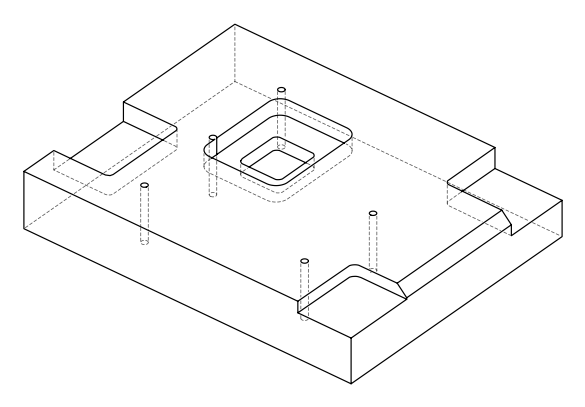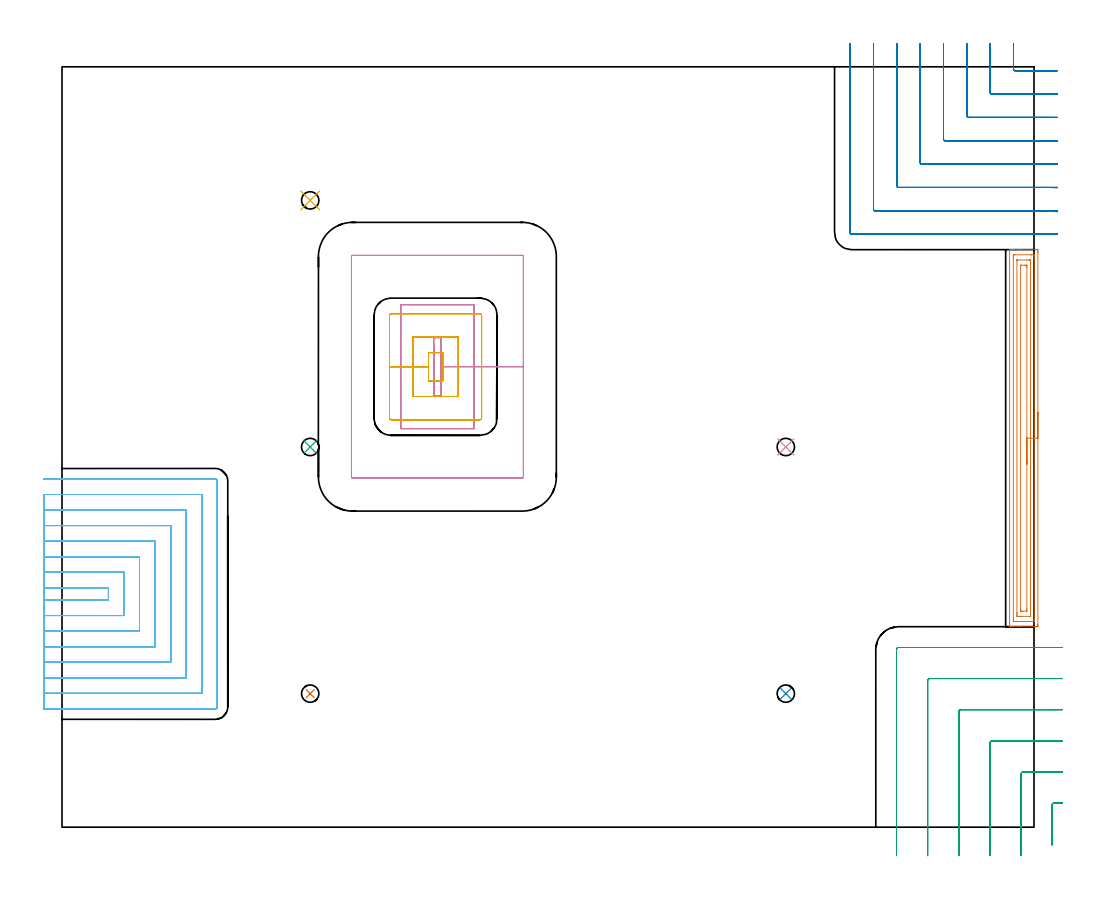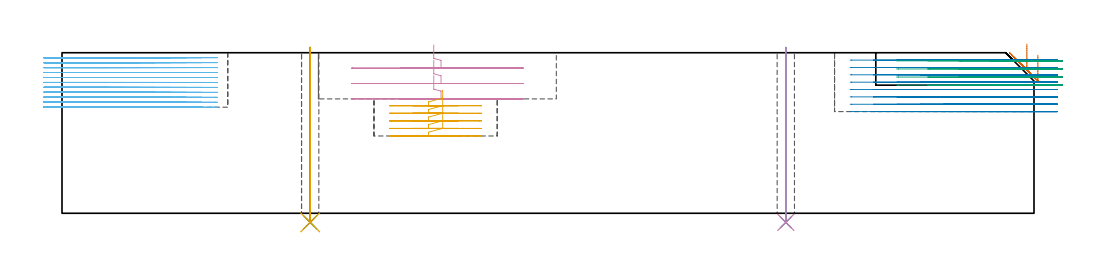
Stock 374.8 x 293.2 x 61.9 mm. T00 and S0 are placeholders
(PLAN: 11 operations, 6 tool changes, 70.6 min)
(1 AREA_MILL | FG_CHAMFER_SURFACE | UGT0205_001 | 4.91 min | 9370 mm3)
(2 MILL_CORNER_NOTCH_RECTANGULAR | CORNER_NOTCH_RECTANGULAR | NXT0201_011 | Follow Part, ap 3, ae 75% | 13.01 min | 122501 mm3)
(3 MILL_CORNER_NOTCH_RECTANGULAR_1 | CORNER_NOTCH_RECTANGULAR_1 | UGT0201_010 | Follow Part, ap 4, ae 75% | 4.52 min | 58378 mm3)
(4 MILL_RECTANGULAR_POCKET | POCKET_RECTANGULAR_STRAIGHT | UGT0201_109 | Follow Part, ap 6.35, ae 75% | 3.66 min | 179069 mm3)
(5 MILL_RECTANGULAR_POCKET_1 | POCKET_RECTANGULAR_STRAIGHT_1 | NXT0201_011 | Follow Part, ap 3, ae 75% | 3.28 min | 35394 mm3)
(6 MILL_SLOT | SLOT_PARTIAL_RECTANGULAR | NXT0201_009 | Follow Part, ap 2, ae 75% | 39.85 min | 129568 mm3)
(7 DRILL_THROUGH_HOLE_FROM_SOLID_MATERIAL | STEP1HOLE | UGT0301_462 | 0.27 min | 2167 mm3)
(8 DRILL_THROUGH_HOLE_FROM_SOLID_MATERIAL_1 | STEP1HOLE_1 | UGT0301_462 | 0.27 min | 2170 mm3)
(9 DRILL_THROUGH_HOLE_FROM_SOLID_MATERIAL_2 | STEP1HOLE_2 | UGT0301_462 | 0.27 min | 2170 mm3)
(10 DRILL_THROUGH_HOLE_FROM_SOLID_MATERIAL_3 | STEP1HOLE_3 | UGT0301_462 | 0.27 min | 2147 mm3)
(11 DRILL_THROUGH_HOLE_FROM_SOLID_MATERIAL_4 | STEP1HOLE_4 | UGT0301_462 | 0.27 min | 2179 mm3)
(TOOL UGT0205_001 | Chamfer Mill 20 x 3 x 45 deg. | D20 FL50 Z2)
(TOOL NXT0201_011 | ENDMILL 12mm [2P460-1200-NA 1630] | D12 FL38 Z6)
(TOOL UGT0201_010 | End Mill 16 mm | D16 FL22 Z2)
(TOOL UGT0201_109 | End Mill 25.4 mm | D25.4 FL25 Z2)
(TOOL NXT0201_009 | ENDMILL 8mm [2P460-0800-NA 1630] | D8 FL26 Z6)
(TOOL UGT0301_462 | Carbide Drill 6.7 mm | D6.7 PA118 FL63 Z2)
(OP 1 AREA_MILL)
G17 G21 G94 G90
T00 M6
G54
G17 G0 G90 X376.3 Y160. S1061 M3
G43 Z71.9 H0
Z61.
G94 G1 Y159.962 Z60.128 F250.
Y159.848 Z59.263
Y159.659 Z58.412
Y159.397 Z57.58
Y159.063 Z56.774
Y158.66 Z56.
Y158.192 Z55.264
Y157.66 Z54.572
Y157.071 Z53.929
Y156.428 Z53.34
Y155.736 Z52.808
Y155. Z52.34
Y154.226 Z51.937
Y153.42 Z51.603
Y152.588 Z51.341
Y151.737 Z51.152
Y150.872 Z51.038
Y150. Z51.
Y78.207
X376.299 Y77.877 Z51.001
X376.293 Y77.323 Z51.004
X376.291 Y77.307 Z51.005
X375.741 Y77.303 Z51.556
X375.164 Y77.3 Z52.132
X369.516 Z57.778
X368.89 Z58.407
X368.627 Z58.67
X366.849 Z60.446
X366.323 Z60.976
X365.96 Z61.339
X365.73 Z61.568
X365.432 Y77.307 Z61.859
X365.403 Y77.31 Z61.888
X365.4 Y77.432 Z61.9
Y222.568
X365.403 Y222.69 Z61.888
X365.432 Y222.693 Z61.859
X365.731 Y222.7 Z61.568
X366.323 Z60.976
X366.849 Z60.446
X368.89 Z58.407
X369.516 Z57.778
X375.165 Z52.132
X375.741 Y222.697 Z51.556
X376.291 Y222.693 Z51.005
X376.293 Y222.677 Z51.004
X376.299 Y222.123 Z51.001
X376.3 Y221.563 Z51.
Y150.
X374.886 Z52.414
Y80.548
X374.885 Y79.658 Z52.415
X374.883 Y79.626 Z52.417
X374.851 Y79.31 Z52.449
X374.318 Y79.301 Z52.982
X368.095 Y79.3 Z59.205
X367.738 Z59.562
X367.204 Y79.302 Z60.096
X366.849 Y79.31 Z60.451
X366.817 Y79.658 Z60.483
X366.815 Y79.691 Z60.485
X366.814 Y80.548 Z60.486
Y219.452
X366.816 Y220.342 Z60.484
X366.817 Y220.374 Z60.483
X366.849 Y220.69 Z60.451
X367.382 Y220.699 Z59.918
X373.605 Y220.7 Z53.695
X373.962 Z53.338
X374.496 Y220.698 Z52.804
X374.851 Y220.69 Z52.449
X374.883 Y220.342 Z52.417
X374.885 Y220.309 Z52.415
X374.886 Y219.452 Z52.414
Y150.
X373.472 Z53.828
X373.471 Y81.438 Z53.829
X373.47 Y81.339 Z53.83
X373.468 Y81.316 Z53.832
X373.466 Y81.311 Z53.834
X373.441 Y81.307 Z53.859
X373.349 Y81.303 Z53.951
X373.211 Y81.3 Z54.089
X373.073 Z54.227
X369.655 Z57.645
X368.765 Z58.535
X368.627 Y81.302 Z58.673
X368.489 Y81.306 Z58.811
X368.235 Y81.315 Z59.065
X368.233 Y81.438 Z59.067
X368.23 Y81.836 Z59.07
X368.229 Y82.329 Z59.071
X368.228 Y82.728 Z59.072
X368.229 Y218.562 Z59.071
X368.23 Y218.661 Z59.07
X368.232 Y218.684 Z59.068
X368.234 Y218.689 Z59.066
X368.259 Y218.693 Z59.041
X368.351 Y218.697 Z58.949
X368.489 Y218.7 Z58.811
X368.627 Z58.673
X372.046 Z55.254
X372.935 Z54.365
X373.073 Y218.698 Z54.227
X373.211 Y218.694 Z54.089
X373.465 Y218.685 Z53.835
X373.467 Y218.562 Z53.833
X373.47 Y218.164 Z53.83
X373.471 Y217.671 Z53.829
X373.472 Y217.272 Z53.828
Y150.
X372.057 Z55.243
Y84.11
X372.051 Y83.352 Z55.249
X372.047 Y83.31 Z55.253
X372.002 Y83.306 Z55.298
X371.901 Y83.302 Z55.399
X370.405 Y83.3 Z56.895
X369.965 Z57.335
X369.785 Y83.302 Z57.515
X369.696 Y83.305 Z57.604
X369.656 Y83.31 Z57.644
X369.65 Y83.335 Z57.65
X369.643 Y83.983 Z57.657
Y84.11
Y215.89
X369.649 Y216.648 Z57.651
X369.654 Y216.69 Z57.646
X369.698 Y216.694 Z57.602
X369.799 Y216.698 Z57.501
X371.295 Y216.7 Z56.005
X371.735 Z55.565
X371.915 Y216.698 Z55.385
X372.004 Y216.695 Z55.296
X372.044 Y216.69 Z55.256
X372.05 Y216.665 Z55.25
X372.057 Y216.017 Z55.243
Y215.89
Y150.
Y149.128 Z55.281
Y148.264 Z55.395
Y147.412 Z55.583
Y146.58 Z55.846
Y145.774 Z56.18
Y145. Z56.582
Y144.264 Z57.051
Y143.572 Z57.582
Y142.929 Z58.172
Y142.34 Z58.815
Y141.808 Z59.507
Y141.34 Z60.243
Y140.937 Z61.016
Y140.603 Z61.822
Y140.341 Z62.654
Y140.152 Z63.506
Y140.038 Z64.371
Y140. Z65.243
G0 Z71.9
M5
M2
(OP 2 MILL_CORNER_NOTCH_RECTANGULAR)
G17 G21 G94 G90
T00 M6
G54
G17 G0 G90 X366.9 Y302.2 S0 M3
G43 Z71.9 H1
Z59.062
G94 G1 Y299.2 F250.
Y292.295 F500.
G3 X367.495 Y291.7 R0.6
G1 X379.628
G2 X380.8 Y291.689 R63.
G1 X383.799 Y291.633 F250.
G0 Z71.9
X357.9 Y302.2
Z59.062
G1 Y299.2
Y283.295 F500.
G3 X358.495 Y282.7 R0.6
G1 X379.628
G2 X380.8 Y282.687 R54.
G1 X383.799 Y282.622 F250.
G0 Z71.9
X348.9 Y302.2
Z59.062
G1 Y299.2
Y274.296 F500.
G3 X349.496 Y273.7 R0.6
G1 X379.628
G2 X380.8 Y273.685 R45.
G1 X383.799 Y273.607 F250.
G0 Z71.9
X339.9 Y302.2
Z59.062
G1 Y299.2
Y265.296 F500.
G3 X340.496 Y264.7 R0.6
G1 X379.628
G2 X380.8 Y264.681 R36.
G1 X383.798 Y264.583 F250.
G0 Z71.9
X330.9 Y302.2
Z59.062
G1 Y299.2
Y256.296 F500.
G3 X331.496 Y255.7 R0.6
G1 X379.628
G2 X380.8 Y255.675 R27.
G1 X383.797 Y255.544 F250.
G0 Z71.9
X321.9 Y302.2
Z59.062
G1 Y299.2
Y247.296 F500.
G3 X322.496 Y246.7 R0.6
G1 X379.628
G2 X380.8 Y246.662 R18.
G1 X383.794 Y246.466 F250.
G0 Z71.9
X312.9 Y302.2
Z59.062
G1 Y299.2
Y238.296 F500.
G3 X313.496 Y237.7 R0.6
G1 X379.628
G2 X380.8 Y237.623 R9.
G1 X383.774 Y237.233 F250.
G0 Z71.9
X303.9 Y302.2
Z59.062
G1 Y299.2
Y229.297 F500.
G3 X304.497 Y228.7 R0.6
G1 X379.628
X382.628 F250.
G0 Z71.9
X366.9 Y302.2
Z56.225
G1 Y299.2
Y292.295 F500.
G3 X367.495 Y291.7 R0.6
G1 X380.8
X383.8 Y291.699 F250.
G0 Z71.9
X357.9 Y302.2
Z56.225
G1 Y299.2
Y283.295 F500.
G3 X358.495 Y282.7 R0.6
G1 X367.495
X380.8
X383.8 Y282.698 F250.
G0 Z71.9
X348.9 Y302.2
Z56.225
G1 Y299.2
Y274.296 F500.
G3 X349.496 Y273.7 R0.6
G1 X358.495
X380.8
X383.8 Y273.698 F250.
G0 Z71.9
X339.9 Y302.2
Z56.225
G1 Y299.2
Y265.296 F500.
G3 X340.496 Y264.7 R0.6
G1 X349.496
X380.8
X383.8 Y264.698 F250.
G0 Z71.9
X330.9 Y302.2
Z56.225
G1 Y299.2
Y256.296 F500.
G3 X331.496 Y255.7 R0.6
G1 X340.496
X380.8
X383.8 Y255.697 F250.
G0 Z71.9
X321.9 Y302.2
Z56.225
G1 Y299.2
Y247.296 F500.
G3 X322.496 Y246.7 R0.6
G1 X331.496
X380.8
X383.8 Y246.695 F250.
G0 Z71.9
X312.9 Y302.2
Z56.225
G1 Y299.2
Y238.296 F500.
G3 X313.496 Y237.7 R0.6
G1 X322.496
X380.8
X383.8 Y237.691 F250.
G0 Z71.9
X303.9 Y302.2
Z56.225
G1 Y299.2
Y229.297 F500.
G3 X304.497 Y228.7 R0.6
G1 X380.772
X383.772 F250.
G0 Z71.9
X366.9 Y302.2
Z53.387
G1 Y299.2
Y292.295 F500.
G3 X367.495 Y291.7 R0.6
G1 X380.8
X383.8 F250.
G0 Z71.9
X357.9 Y302.2
Z53.387
G1 Y299.2
Y283.295 F500.
G3 X358.495 Y282.7 R0.6
G1 X380.8
X383.8 F250.
G0 Z71.9
X348.9 Y302.2
Z53.387
G1 Y299.2
Y274.296 F500.
G3 X349.496 Y273.7 R0.6
G1 X380.8
X383.8 F250.
G0 Z71.9
X339.9 Y302.2
Z53.387
G1 Y299.2
Y265.296 F500.
G3 X340.496 Y264.7 R0.6
G1 X380.8
X383.8 F250.
G0 Z71.9
X330.9 Y302.2
Z53.387
G1 Y299.2
Y256.296 F500.
G3 X331.496 Y255.7 R0.6
G1 X380.8
X383.8 F250.
G0 Z71.9
X321.9 Y302.2
Z53.387
G1 Y299.2
Y247.296 F500.
G3 X322.496 Y246.7 R0.6
G1 X380.8
X383.8 F250.
G0 Z71.9
X312.9 Y302.2
Z53.387
G1 Y299.2
Y238.296 F500.
G3 X313.496 Y237.7 R0.6
G1 X380.8
X383.8 F250.
G0 Z71.9
X303.9 Y302.2
Z53.387
G1 Y299.2
Y229.297 F500.
G3 X304.497 Y228.7 R0.6
G1 X380.8
X383.8 F250.
G0 Z71.9
X366.9 Y302.2
Z50.55
G1 Y299.2
Y292.295 F500.
G3 X367.495 Y291.7 R0.6
G1 X380.8
X383.8 F250.
G0 Z71.9
X357.9 Y302.2
Z50.55
G1 Y299.2
Y283.295 F500.
G3 X358.495 Y282.7 R0.6
G1 X380.8
X383.8 F250.
G0 Z71.9
X348.9 Y302.2
Z50.55
G1 Y299.2
Y274.296 F500.
G3 X349.496 Y273.7 R0.6
G1 X380.8
X383.8 F250.
G0 Z71.9
X339.9 Y302.2
Z50.55
G1 Y299.2
Y265.296 F500.
G3 X340.496 Y264.7 R0.6
G1 X380.8
X383.8 F250.
G0 Z71.9
X330.9 Y302.2
Z50.55
G1 Y299.2
Y256.296 F500.
G3 X331.496 Y255.7 R0.6
G1 X380.8
X383.8 F250.
G0 Z71.9
X321.9 Y302.2
Z50.55
G1 Y299.2
Y247.296 F500.
G3 X322.496 Y246.7 R0.6
G1 X380.8
X383.8 F250.
G0 Z71.9
X312.9 Y302.2
Z50.55
G1 Y299.2
Y238.296 F500.
G3 X313.496 Y237.7 R0.6
G1 X380.8
X383.8 F250.
G0 Z71.9
X303.9 Y302.2
Z50.55
G1 Y299.2
Y229.297 F500.
G3 X304.497 Y228.7 R0.6
G1 X380.8
X383.8 F250.
G0 Z71.9
X366.9 Y302.2
Z47.712
G1 Y299.2
Y292.295 F500.
G3 X367.495 Y291.7 R0.6
G1 X380.8
X383.8 F250.
G0 Z71.9
X357.9 Y302.2
Z47.712
G1 Y299.2
Y283.295 F500.
G3 X358.495 Y282.7 R0.6
G1 X380.8
X383.8 F250.
G0 Z71.9
X348.9 Y302.2
Z47.712
G1 Y299.2
Y274.296 F500.
G3 X349.496 Y273.7 R0.6
G1 X380.8
X383.8 F250.
G0 Z71.9
X339.9 Y302.2
Z47.712
G1 Y299.2
Y265.296 F500.
G3 X340.496 Y264.7 R0.6
G1 X380.8
X383.8 F250.
G0 Z71.9
X330.9 Y302.2
Z47.712
G1 Y299.2
Y256.296 F500.
G3 X331.496 Y255.7 R0.6
G1 X380.8
X383.8 F250.
G0 Z71.9
X321.9 Y302.2
Z47.712
G1 Y299.2
Y247.296 F500.
G3 X322.496 Y246.7 R0.6
G1 X380.8
X383.8 F250.
G0 Z71.9
X312.9 Y302.2
Z47.712
G1 Y299.2
Y238.296 F500.
G3 X313.496 Y237.7 R0.6
G1 X380.8
X383.8 F250.
G0 Z71.9
X303.9 Y302.2
Z47.712
G1 Y299.2
Y229.297 F500.
G3 X304.497 Y228.7 R0.6
G1 X380.8
X383.8 F250.
G0 Z71.9
X366.9 Y302.2
Z44.875
G1 Y299.2
Y292.295 F500.
G3 X367.495 Y291.7 R0.6
G1 X380.8
X383.8 F250.
G0 Z71.9
X357.9 Y302.2
Z44.875
G1 Y299.2
Y283.295 F500.
G3 X358.495 Y282.7 R0.6
G1 X380.8
X383.8 F250.
G0 Z71.9
X348.9 Y302.2
Z44.875
G1 Y299.2
Y274.296 F500.
G3 X349.496 Y273.7 R0.6
G1 X380.8
X383.8 F250.
G0 Z71.9
X339.9 Y302.2
Z44.875
G1 Y299.2
Y265.296 F500.
G3 X340.496 Y264.7 R0.6
G1 X380.8
X383.8 F250.
G0 Z71.9
X330.9 Y302.2
Z44.875
G1 Y299.2
Y256.296 F500.
G3 X331.496 Y255.7 R0.6
G1 X380.8
X383.8 F250.
G0 Z71.9
X321.9 Y302.2
Z44.875
G1 Y299.2
Y247.296 F500.
G3 X322.496 Y246.7 R0.6
G1 X380.8
X383.8 F250.
G0 Z71.9
X312.9 Y302.2
Z44.875
G1 Y299.2
Y238.296 F500.
G3 X313.496 Y237.7 R0.6
G1 X380.8
X383.8 F250.
G0 Z71.9
X303.9 Y302.2
Z44.875
G1 Y299.2
Y229.297 F500.
G3 X304.497 Y228.7 R0.6
G1 X380.8
X383.8 F250.
G0 Z71.9
X366.9 Y302.2
Z42.037
G1 Y299.2
Y292.295 F500.
G3 X367.495 Y291.7 R0.6
G1 X380.8
X383.8 F250.
G0 Z71.9
X357.9 Y302.2
Z42.037
G1 Y299.2
Y283.295 F500.
G3 X358.495 Y282.7 R0.6
G1 X380.8
X383.8 F250.
G0 Z71.9
X348.9 Y302.2
Z42.037
G1 Y299.2
Y274.296 F500.
G3 X349.496 Y273.7 R0.6
G1 X380.8
X383.8 F250.
G0 Z71.9
X339.9 Y302.2
Z42.037
G1 Y299.2
Y265.296 F500.
G3 X340.496 Y264.7 R0.6
G1 X380.8
X383.8 F250.
G0 Z71.9
X330.9 Y302.2
Z42.037
G1 Y299.2
Y256.296 F500.
G3 X331.496 Y255.7 R0.6
G1 X380.8
X383.8 F250.
G0 Z71.9
X321.9 Y302.2
Z42.037
G1 Y299.2
Y247.296 F500.
G3 X322.496 Y246.7 R0.6
G1 X380.8
X383.8 F250.
G0 Z71.9
X312.9 Y302.2
Z42.037
G1 Y299.2
Y238.296 F500.
G3 X313.496 Y237.7 R0.6
G1 X380.8
X383.8 F250.
G0 Z71.9
X303.9 Y302.2
Z42.037
G1 Y299.2
Y229.297 F500.
G3 X304.497 Y228.7 R0.6
G1 X380.8
X383.8 F250.
G0 Z71.9
X366.9 Y302.2
Z39.2
G1 Y299.2
Y292.295 F500.
G3 X367.495 Y291.7 R0.6
G1 X380.8
X383.8 F250.
G0 Z71.9
X357.9 Y302.2
Z39.2
G1 Y299.2
Y283.295 F500.
G3 X358.495 Y282.7 R0.6
G1 X380.8
X383.8 F250.
G0 Z71.9
X348.9 Y302.2
Z39.2
G1 Y299.2
Y274.296 F500.
G3 X349.496 Y273.7 R0.6
G1 X380.8
X383.8 F250.
G0 Z71.9
X339.9 Y302.2
Z39.2
G1 Y299.2
Y265.296 F500.
G3 X340.496 Y264.7 R0.6
G1 X380.8
X383.8 F250.
G0 Z71.9
X330.9 Y302.2
Z39.2
G1 Y299.2
Y256.296 F500.
G3 X331.496 Y255.7 R0.6
G1 X380.8
X383.8 F250.
G0 Z71.9
X321.9 Y302.2
Z39.2
G1 Y299.2
Y247.296 F500.
G3 X322.496 Y246.7 R0.6
G1 X380.8
X383.8 F250.
G0 Z71.9
X312.9 Y302.2
Z39.2
G1 Y299.2
Y238.296 F500.
G3 X313.496 Y237.7 R0.6
G1 X380.8
X383.8 F250.
G0 Z71.9
X303.9 Y302.2
Z39.2
G1 Y299.2
Y229.297 F500.
G3 X304.497 Y228.7 R0.6
G1 X380.8
X383.8 F250.
G0 Z71.9
M5
M2
(OP 3 MILL_CORNER_NOTCH_RECTANGULAR_1)
G17 G21 G94 G90
T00 M6
G54
G17 G0 G90 X385.8 Y9.304 S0 M3
G43 Z71.9 H0
Z58.775
G94 G1 X382.8 Y9.3 F250.
X382.715 F500.
X382.595
G3 X381.8 Y8.505 R0.8
G1 Y-3.873
Y-6.873 F250.
G0 Z71.9
X385.8 Y21.305
Z58.775
G1 X382.8 Y21.3
X382.715 F500.
X370.595
G3 X369.8 Y20.505 R0.8
G1 Y-8.
Y-11. F250.
G0 Z71.9
X385.8 Y33.307
Z58.775
G1 X382.8 Y33.3
X382.715 F500.
X358.595
G3 X357.8 Y32.505 R0.8
G1 Y-8.
Y-11. F250.
G0 Z71.9
X385.8 Y45.311
Z58.775
G1 X382.8 Y45.3
X382.715 F500.
X346.596
G3 X345.8 Y44.504 R0.8
G1 Y-8.
Y-11. F250.
G0 Z71.9
X385.8 Y57.322
Z58.775
G1 X382.8 Y57.3
X382.715 F500.
X334.596
G3 X333.8 Y56.504 R0.8
G1 Y-8.
Y-11. F250.
G0 Z71.9
X385.715 Y69.3
Z58.775
G1 X382.715
X322.596 F500.
G3 X321.8 Y68.504 R0.8
G1 Y-8.
Y-11. F250.
G0 Z71.9
X385.8 Y9.3
Z55.65
G1 X382.8
X382.595 F500.
G3 X381.8 Y8.505 R0.8
G1 Y-3.873
Y-6.873 F250.
G0 Z71.9
X385.8 Y21.3
Z55.65
G1 X382.8
X370.595 F500.
G3 X369.8 Y20.505 R0.8
G1 Y-8.
Y-11. F250.
G0 Z71.9
X385.8 Y33.3
Z55.65
G1 X382.8
X358.595 F500.
G3 X357.8 Y32.505 R0.8
G1 Y-8.
Y-11. F250.
G0 Z71.9
X385.8 Y45.3
Z55.65
G1 X382.8
X346.596 F500.
G3 X345.8 Y44.504 R0.8
G1 Y-8.
Y-11. F250.
G0 Z71.9
X385.8 Y57.3
Z55.65
G1 X382.8
X334.596 F500.
G3 X333.8 Y56.504 R0.8
G1 Y-8.
Y-11. F250.
G0 Z71.9
X385.8 Y69.3
Z55.65
G1 X382.8
X322.596 F500.
G3 X321.8 Y68.504 R0.8
G1 Y-8.
Y-11. F250.
G0 Z71.9
X385.8 Y9.3
Z52.525
G1 X382.8
X382.595 F500.
G3 X381.8 Y8.505 R0.8
G1 Y-3.873
Y-6.873 F250.
G0 Z71.9
X385.8 Y21.3
Z52.525
G1 X382.8
X370.595 F500.
G3 X369.8 Y20.505 R0.8
G1 Y-8.
Y-11. F250.
G0 Z71.9
X385.8 Y33.3
Z52.525
G1 X382.8
X358.595 F500.
G3 X357.8 Y32.505 R0.8
G1 Y-8.
Y-11. F250.
G0 Z71.9
X385.8 Y45.3
Z52.525
G1 X382.8
X346.596 F500.
G3 X345.8 Y44.504 R0.8
G1 Y-8.
Y-11. F250.
G0 Z71.9
X385.8 Y57.3
Z52.525
G1 X382.8
X334.596 F500.
G3 X333.8 Y56.504 R0.8
G1 Y-8.
Y-11. F250.
G0 Z71.9
X385.8 Y69.3
Z52.525
G1 X382.8
X322.596 F500.
G3 X321.8 Y68.504 R0.8
G1 Y-8.
Y-11. F250.
G0 Z71.9
X385.8 Y9.3
Z49.4
G1 X382.8
X382.595 F500.
G3 X381.8 Y8.505 R0.8
G1 Y-3.873
Y-6.873 F250.
G0 Z71.9
X385.8 Y21.3
Z49.4
G1 X382.8
X370.595 F500.
G3 X369.8 Y20.505 R0.8
G1 Y-8.
Y-11. F250.
G0 Z71.9
X385.8 Y33.3
Z49.4
G1 X382.8
X358.595 F500.
G3 X357.8 Y32.505 R0.8
G1 Y-8.
Y-11. F250.
G0 Z71.9
X385.8 Y45.3
Z49.4
G1 X382.8
X346.596 F500.
G3 X345.8 Y44.504 R0.8
G1 Y-8.
Y-11. F250.
G0 Z71.9
X385.8 Y57.3
Z49.4
G1 X382.8
X334.596 F500.
G3 X333.8 Y56.504 R0.8
G1 Y-8.
Y-11. F250.
G0 Z71.9
X385.8 Y69.3
Z49.4
G1 X382.8
X322.596 F500.
G3 X321.8 Y68.504 R0.8
G1 Y-8.
Y-11. F250.
G0 Z71.9
M5
M2
(OP 4 MILL_RECTANGULAR_POCKET)
G17 G21 G94 G90
T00 M6
G54
G17 G0 G90 X143.35 Y185.69 S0 M3
G43 Z71.9 H0
Z64.9
G94 G1 Y166.35 Z59.718 F250.
X146.15 Z58.968
Y177.55 Z55.967
Y188.75 F500.
X143.35
Y166.35
X146.15
Y177.55
X158.85
Y201.45
X130.65
Y153.65
X158.85
Y177.55
X177.9
Y220.1
G3 X177.5 Y220.5 R0.4
G1 X112.
G3 X111.6 Y220.1 R0.4
G1 Y135.
G3 X112. Y134.6 R0.4
G1 X177.5
G3 X177.9 Y135. R0.4
G1 Y177.55
Y178.55
G0 X143.35 Y185.69 Z58.967
G1 Y166.35 Z53.785 F250.
X146.15 Z53.034
Y177.55 Z50.033
Y188.75 F500.
X143.35
Y166.35
X146.15
Y177.55
X158.85
Y201.45
X130.65
Y153.65
X158.85
Y177.55
X177.9
Y220.1
G3 X177.5 Y220.5 R0.4
G1 X112.
G3 X111.6 Y220.1 R0.4
G1 Y135.
G3 X112. Y134.6 R0.4
G1 X177.5
G3 X177.9 Y135. R0.4
G1 Y177.55
Y178.55
G0 X143.35 Y185.69 Z53.033
G1 Y166.35 Z47.851 F250.
X146.15 Z47.101
Y177.55 Z44.1
Y188.75 F500.
X143.35
Y166.35
X146.15
Y177.55
X158.85
Y201.45
X130.65
Y153.65
X158.85
Y177.55
X177.9
Y220.1
G3 X177.5 Y220.5 R0.4
G1 X112.
G3 X111.6 Y220.1 R0.4
G1 Y135.
G3 X112. Y134.6 R0.4
G1 X177.5
G3 X177.9 Y135. R0.4
G1 Y177.55
Y178.55
G0 Z71.9
M5
M2
(OP 5 MILL_RECTANGULAR_POCKET_1)
G17 G21 G94 G90
T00 M6
G54
G17 G0 G90 X146.563 Y172.1 S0 M3
G43 Z71.9 H1
Z47.391
G94 G1 X146.8 Z47.327 F250.
Y183. Z44.407
X141.3 Z42.933
Y177.55 Z41.473
Y172.1 F500.
X146.8
Y183.
X141.3
Y177.55
X135.3
Y166.1
X152.8
Y189.
X135.3
Y177.55
X126.3
Y157.8
G3 X127. Y157.1 R0.7
G1 X161.1
G3 X161.8 Y157.8 R0.7
G1 Y197.3
G3 X161.1 Y198. R0.7
G1 X127.
G3 X126.3 Y197.3 R0.7
G1 Y177.55
Y176.55
G0 X146.563 Y172.1 Z44.473
G1 X146.8 Z44.409 F250.
Y183. Z41.489
X141.3 Z40.015
Y177.55 Z38.555
Y172.1 F500.
X146.8
Y183.
X141.3
Y177.55
X135.3
Y166.1
X152.8
Y189.
X135.3
Y177.55
X126.3
Y157.8
G3 X127. Y157.1 R0.7
G1 X161.1
G3 X161.8 Y157.8 R0.7
G1 Y197.3
G3 X161.1 Y198. R0.7
G1 X127.
G3 X126.3 Y197.3 R0.7
G1 Y177.55
Y176.55
G0 X146.563 Y172.1 Z41.555
G1 X146.8 Z41.491 F250.
Y183. Z38.57
X141.3 Z37.097
Y177.55 Z35.636
Y172.1 F500.
X146.8
Y183.
X141.3
Y177.55
X135.3
Y166.1
X152.8
Y189.
X135.3
Y177.55
X126.3
Y157.8
G3 X127. Y157.1 R0.7
G1 X161.1
G3 X161.8 Y157.8 R0.7
G1 Y197.3
G3 X161.1 Y198. R0.7
G1 X127.
G3 X126.3 Y197.3 R0.7
G1 Y177.55
Y176.55
G0 X146.563 Y172.1 Z38.636
G1 X146.8 Z38.573 F250.
Y183. Z35.652
X141.3 Z34.178
Y177.55 Z32.718
Y172.1 F500.
X146.8
Y183.
X141.3
Y177.55
X135.3
Y166.1
X152.8
Y189.
X135.3
Y177.55
X126.3
Y157.8
G3 X127. Y157.1 R0.7
G1 X161.1
G3 X161.8 Y157.8 R0.7
G1 Y197.3
G3 X161.1 Y198. R0.7
G1 X127.
G3 X126.3 Y197.3 R0.7
G1 Y177.55
Y176.55
G0 X146.563 Y172.1 Z35.718
G1 X146.8 Z35.655 F250.
Y183. Z32.734
X141.3 Z31.26
Y177.55 Z29.8
Y172.1 F500.
X146.8
Y183.
X141.3
Y177.55
X135.3
Y166.1
X152.8
Y189.
X135.3
Y177.55
X126.3
Y157.8
G3 X127. Y157.1 R0.7
G1 X161.1
G3 X161.8 Y157.8 R0.7
G1 Y197.3
G3 X161.1 Y198. R0.7
G1 X127.
G3 X126.3 Y197.3 R0.7
G1 Y177.55
Y176.55
G0 Z71.9
M5
M2
(OP 6 MILL_SLOT)
G17 G21 G94 G90
T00 M6
G54
G17 G0 G90 X-7. Y87.6 S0 M3
G43 Z71.9 H1
Z59.991
G94 G1 X-4. F250.
X17.9 F500.
Y92.3
X-4.
X-7. F250.
Y81.6
X-4.
X23.9 F500.
Y98.3
X-4.
X-7. F250.
Y75.6
X-4.
X29.9 F500.
Y104.3
X-4.
X-7. F250.
Y69.6
X-4.
X35.9 F500.
Y110.3
X-4.
X-7. F250.
Y63.6
X-4.
X41.9 F500.
Y116.3
X-4.
X-7. F250.
Y57.6
X-4.
X47.9 F500.
Y122.3
X-4.
X-7. F250.
Y51.6
X-4.
X53.9 F500.
Y128.3
X-4.
X-7. F250.
Y45.6
X-4.
X59.1 F500.
G3 X59.9 Y46.4 R0.8
G1 Y133.5
G3 X59.1 Y134.3 R0.8
G1 X-4.
X-7. F250.
G0 Y87.6 Z58.082
G1 X-4.
X17.9 F500.
Y92.3
X-4.
X-7. F250.
Y81.6
X-4.
X23.9 F500.
Y98.3
X-4.
X-7. F250.
Y75.6
X-4.
X29.9 F500.
Y104.3
X-4.
X-7. F250.
Y69.6
X-4.
X35.9 F500.
Y110.3
X-4.
X-7. F250.
Y63.6
X-4.
X41.9 F500.
Y116.3
X-4.
X-7. F250.
Y57.6
X-4.
X47.9 F500.
Y122.3
X-4.
X-7. F250.
Y51.6
X-4.
X53.9 F500.
Y128.3
X-4.
X-7. F250.
Y45.6
X-4.
X59.1 F500.
G3 X59.9 Y46.4 R0.8
G1 Y133.5
G3 X59.1 Y134.3 R0.8
G1 X-4.
X-7. F250.
G0 Y87.6 Z56.173
G1 X-4.
X17.9 F500.
Y92.3
X-4.
X-7. F250.
Y81.6
X-4.
X23.9 F500.
Y98.3
X-4.
X-7. F250.
Y75.6
X-4.
X29.9 F500.
Y104.3
X-4.
X-7. F250.
Y69.6
X-4.
X35.9 F500.
Y110.3
X-4.
X-7. F250.
Y63.6
X-4.
X41.9 F500.
Y116.3
X-4.
X-7. F250.
Y57.6
X-4.
X47.9 F500.
Y122.3
X-4.
X-7. F250.
Y51.6
X-4.
X53.9 F500.
Y128.3
X-4.
X-7. F250.
Y45.6
X-4.
X59.1 F500.
G3 X59.9 Y46.4 R0.8
G1 Y133.5
G3 X59.1 Y134.3 R0.8
G1 X-4.
X-7. F250.
G0 Y87.6 Z54.264
G1 X-4.
X17.9 F500.
Y92.3
X-4.
X-7. F250.
Y81.6
X-4.
X23.9 F500.
Y98.3
X-4.
X-7. F250.
Y75.6
X-4.
X29.9 F500.
Y104.3
X-4.
X-7. F250.
Y69.6
X-4.
X35.9 F500.
Y110.3
X-4.
X-7. F250.
Y63.6
X-4.
X41.9 F500.
Y116.3
X-4.
X-7. F250.
Y57.6
X-4.
X47.9 F500.
Y122.3
X-4.
X-7. F250.
Y51.6
X-4.
X53.9 F500.
Y128.3
X-4.
X-7. F250.
Y45.6
X-4.
X59.1 F500.
G3 X59.9 Y46.4 R0.8
G1 Y133.5
G3 X59.1 Y134.3 R0.8
G1 X-4.
X-7. F250.
G0 Y87.6 Z52.354
G1 X-4.
X17.9 F500.
Y92.3
X-4.
X-7. F250.
Y81.6
X-4.
X23.9 F500.
Y98.3
X-4.
X-7. F250.
Y75.6
X-4.
X29.9 F500.
Y104.3
X-4.
X-7. F250.
Y69.6
X-4.
X35.9 F500.
Y110.3
X-4.
X-7. F250.
Y63.6
X-4.
X41.9 F500.
Y116.3
X-4.
X-7. F250.
Y57.6
X-4.
X47.9 F500.
Y122.3
X-4.
X-7. F250.
Y51.6
X-4.
X53.9 F500.
Y128.3
X-4.
X-7. F250.
Y45.6
X-4.
X59.1 F500.
G3 X59.9 Y46.4 R0.8
G1 Y133.5
G3 X59.1 Y134.3 R0.8
G1 X-4.
X-7. F250.
G0 Y87.6 Z50.445
G1 X-4.
X17.9 F500.
Y92.3
X-4.
X-7. F250.
Y81.6
X-4.
X23.9 F500.
Y98.3
X-4.
X-7. F250.
Y75.6
X-4.
X29.9 F500.
Y104.3
X-4.
X-7. F250.
Y69.6
X-4.
X35.9 F500.
Y110.3
X-4.
X-7. F250.
Y63.6
X-4.
X41.9 F500.
Y116.3
X-4.
X-7. F250.
Y57.6
X-4.
X47.9 F500.
Y122.3
X-4.
X-7. F250.
Y51.6
X-4.
X53.9 F500.
Y128.3
X-4.
X-7. F250.
Y45.6
X-4.
X59.1 F500.
G3 X59.9 Y46.4 R0.8
G1 Y133.5
G3 X59.1 Y134.3 R0.8
G1 X-4.
X-7. F250.
G0 Y87.6 Z48.536
G1 X-4.
X17.9 F500.
Y92.3
X-4.
X-7. F250.
Y81.6
X-4.
X23.9 F500.
Y98.3
X-4.
X-7. F250.
Y75.6
X-4.
X29.9 F500.
Y104.3
X-4.
X-7. F250.
Y69.6
X-4.
X35.9 F500.
Y110.3
X-4.
X-7. F250.
Y63.6
X-4.
X41.9 F500.
Y116.3
X-4.
X-7. F250.
Y57.6
X-4.
X47.9 F500.
Y122.3
X-4.
X-7. F250.
Y51.6
X-4.
X53.9 F500.
Y128.3
X-4.
X-7. F250.
Y45.6
X-4.
X59.1 F500.
G3 X59.9 Y46.4 R0.8
G1 Y133.5
G3 X59.1 Y134.3 R0.8
G1 X-4.
X-7. F250.
G0 Y87.6 Z46.627
G1 X-4.
X17.9 F500.
Y92.3
X-4.
X-7. F250.
Y81.6
X-4.
X23.9 F500.
Y98.3
X-4.
X-7. F250.
Y75.6
X-4.
X29.9 F500.
Y104.3
X-4.
X-7. F250.
Y69.6
X-4.
X35.9 F500.
Y110.3
X-4.
X-7. F250.
Y63.6
X-4.
X41.9 F500.
Y116.3
X-4.
X-7. F250.
Y57.6
X-4.
X47.9 F500.
Y122.3
X-4.
X-7. F250.
Y51.6
X-4.
X53.9 F500.
Y128.3
X-4.
X-7. F250.
Y45.6
X-4.
X59.1 F500.
G3 X59.9 Y46.4 R0.8
G1 Y133.5
G3 X59.1 Y134.3 R0.8
G1 X-4.
X-7. F250.
G0 Y87.6 Z44.718
G1 X-4.
X17.9 F500.
Y92.3
X-4.
X-7. F250.
Y81.6
X-4.
X23.9 F500.
Y98.3
X-4.
X-7. F250.
Y75.6
X-4.
X29.9 F500.
Y104.3
X-4.
X-7. F250.
Y69.6
X-4.
X35.9 F500.
Y110.3
X-4.
X-7. F250.
Y63.6
X-4.
X41.9 F500.
Y116.3
X-4.
X-7. F250.
Y57.6
X-4.
X47.9 F500.
Y122.3
X-4.
X-7. F250.
Y51.6
X-4.
X53.9 F500.
Y128.3
X-4.
X-7. F250.
Y45.6
X-4.
X59.1 F500.
G3 X59.9 Y46.4 R0.8
G1 Y133.5
G3 X59.1 Y134.3 R0.8
G1 X-4.
X-7. F250.
G0 Y87.6 Z42.809
G1 X-4.
X17.9 F500.
Y92.3
X-4.
X-7. F250.
Y81.6
X-4.
X23.9 F500.
Y98.3
X-4.
X-7. F250.
Y75.6
X-4.
X29.9 F500.
Y104.3
X-4.
X-7. F250.
Y69.6
X-4.
X35.9 F500.
Y110.3
X-4.
X-7. F250.
Y63.6
X-4.
X41.9 F500.
Y116.3
X-4.
X-7. F250.
Y57.6
X-4.
X47.9 F500.
Y122.3
X-4.
X-7. F250.
Y51.6
X-4.
X53.9 F500.
Y128.3
X-4.
X-7. F250.
Y45.6
X-4.
X59.1 F500.
G3 X59.9 Y46.4 R0.8
G1 Y133.5
G3 X59.1 Y134.3 R0.8
G1 X-4.
X-7. F250.
G0 Y87.6 Z40.9
G1 X-4.
X17.9 F500.
Y92.3
X-4.
X-7. F250.
Y81.6
X-4.
X23.9 F500.
Y98.3
X-4.
X-7. F250.
Y75.6
X-4.
X29.9 F500.
Y104.3
X-4.
X-7. F250.
Y69.6
X-4.
X35.9 F500.
Y110.3
X-4.
X-7. F250.
Y63.6
X-4.
X41.9 F500.
Y116.3
X-4.
X-7. F250.
Y57.6
X-4.
X47.9 F500.
Y122.3
X-4.
X-7. F250.
Y51.6
X-4.
X53.9 F500.
Y128.3
X-4.
X-7. F250.
Y45.6
X-4.
X59.1 F500.
G3 X59.9 Y46.4 R0.8
G1 Y133.5
G3 X59.1 Y134.3 R0.8
G1 X-4.
X-7. F250.
G0 Z71.9
M5
M2
(OP 7 DRILL_THROUGH_HOLE_FROM_SOLID_MATERIAL)
G17 G21 G94 G90
T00 M6
G54
G17 G0 G90 X95.7 Y51.5 S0 M3
G43 Z71.9 H0
G94 G81 G98 Z-3.513 F250. R63.9
G80
M5
M2
(OP 8 DRILL_THROUGH_HOLE_FROM_SOLID_MATERIAL_1)
G17 G21 G94 G90
T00 M6
G54
G17 G0 G90 X279.1 Y51.5 S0 M3
G43 Z71.9 H0
G94 G81 G98 Z-3.513 F250. R63.9
G80
M5
M2
(OP 9 DRILL_THROUGH_HOLE_FROM_SOLID_MATERIAL_2)
G17 G21 G94 G90
T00 M6
G54
G17 G0 G90 X95.7 Y146.6 S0 M3
G43 Z71.9 H0
G94 G81 G98 Z-3.513 F250. R63.9
G80
M5
M2
(OP 10 DRILL_THROUGH_HOLE_FROM_SOLID_MATERIAL_3)
G17 G21 G94 G90
T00 M6
G54
G17 G0 G90 X279.1 Y146.6 S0 M3
G43 Z71.9 H0
G94 G81 G98 Z-3.513 F250. R63.9
G80
M5
M2
(OP 11 DRILL_THROUGH_HOLE_FROM_SOLID_MATERIAL_4)
G17 G21 G94 G90
T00 M6
G54
G17 G0 G90 X95.7 Y241.7 S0 M3
G43 Z71.9 H0
G94 G81 G98 Z-3.513 F250. R63.9
G80
M5
M2
